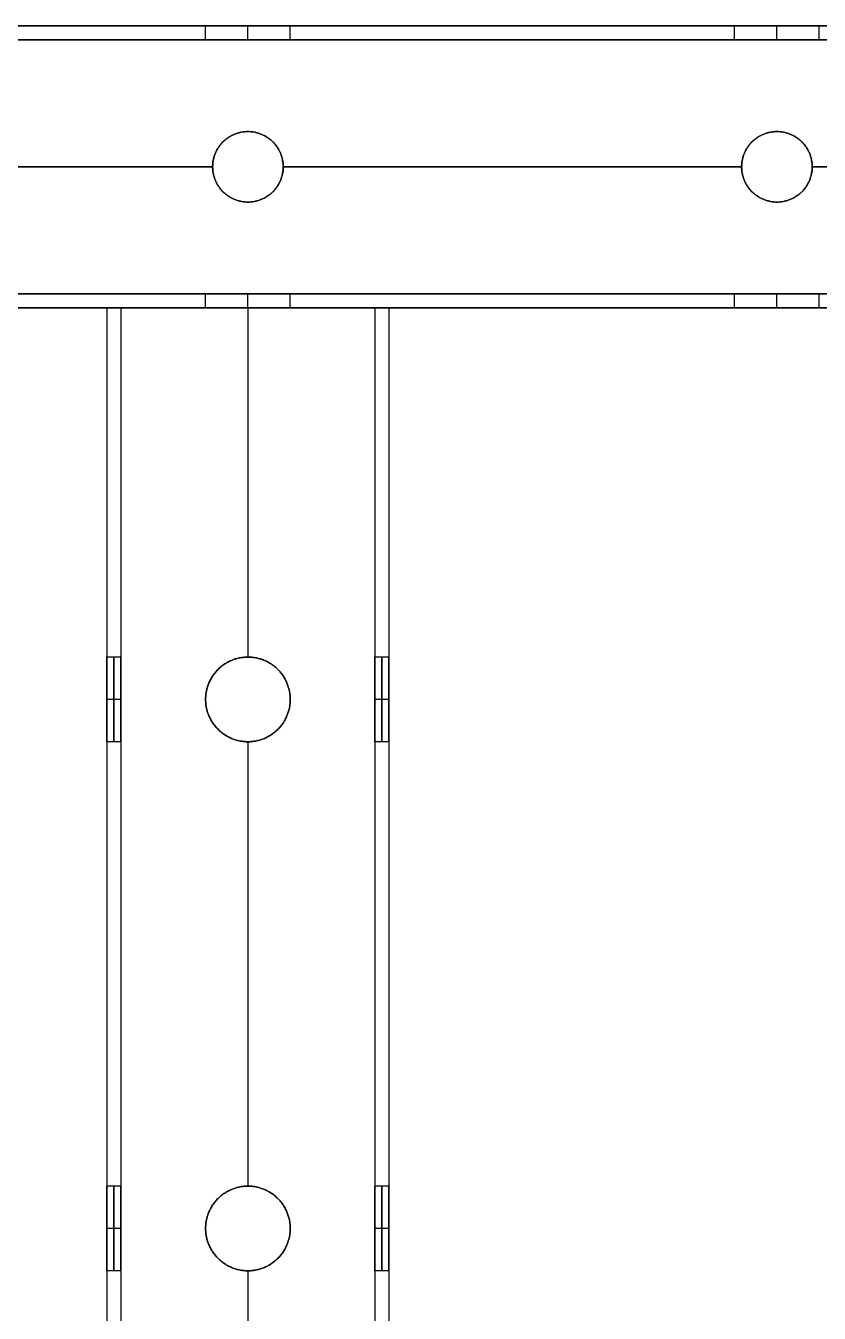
# Model space of a CAD drawing. Header units: millimetres. Extents: x -5956 to -4640, y -5088 to -3772.
# Drawn here: x -5292.1 to -5179.6, y -3954.4 to -3771.9 of the extents above; entities that cross this region are included whole.
import ezdxf

# ---------------------------------------------------------------- set-up
doc = ezdxf.new("R2010")
doc.units = ezdxf.units.MM
doc.header["$MEASUREMENT"] = 0
doc.layers.add('staal', color=5, linetype='Continuous', true_color=0x0000ff)

msp = doc.modelspace()

# ---------------------------------------------------------------- linework, layer by layer
at = {"layer": 'staal'}
for p, q in [((-5266.61, -3773.89, 1641.01), (-5266.61, -3771.89, 1641.01)), ((-5266.61, -3773.89, -404.81), (-5266.61, -3771.89, -404.81)), ((-5260.61, -3773.89, 1647.01), (-5260.61, -3771.89, 1647.01)), ((-5260.61, -3773.89, 1635.01), (-5260.61, -3771.89, 1635.01)), ((-5260.61, -3773.89, -398.81), (-5260.61, -3771.89, -398.81)), ((-5260.61, -3773.89, -410.81), (-5260.61, -3771.89, -410.81)), ((-5254.61, -3773.89, 1641.01), (-5254.61, -3771.89, 1641.01)), ((-5254.61, -3773.89, -404.81), (-5254.61, -3771.89, -404.81)), ((-5191.61, -3773.89, 1641.01), (-5191.61, -3771.89, 1641.01)), ((-5191.61, -3773.89, -404.81), (-5191.61, -3771.89, -404.81)), ((-5185.61, -3773.89, 1647.01), (-5185.61, -3771.89, 1647.01)), ((-5185.61, -3773.89, 1635.01), (-5185.61, -3771.89, 1635.01)), ((-5185.61, -3773.89, -398.81), (-5185.61, -3771.89, -398.81)), ((-5185.61, -3773.89, -410.81), (-5185.61, -3771.89, -410.81)), ((-5179.61, -3773.89, 1641.01), (-5179.61, -3771.89, 1641.01)), ((-5260.61, -3786.89, 1659.01), (-5260.61, -3786.89, 1661.01)), ((-5260.61, -3786.89, 1621.01), (-5260.61, -3786.89, 1623.01)), ((-5260.61, -3786.89, -386.81), (-5260.61, -3786.89, -384.81)), ((-5260.61, -3786.89, -424.81), (-5260.61, -3786.89, -422.81)), ((-5185.61, -3786.89, 1659.01), (-5185.61, -3786.89, 1661.01)), ((-5185.61, -3786.89, 1621.01), (-5185.61, -3786.89, 1623.01)), ((-5185.61, -3786.89, -386.81), (-5185.61, -3786.89, -384.81)), ((-5185.61, -3786.89, -424.81), (-5185.61, -3786.89, -422.81)), ((-5265.61, -3791.89, 1659.01), (-5265.61, -3791.89, 1661.01)), ((-5265.61, -3791.89, 1621.01), (-5265.61, -3791.89, 1623.01)), ((-5265.61, -3791.89, -386.81), (-5265.61, -3791.89, -384.81)), ((-5265.61, -3791.89, -424.81), (-5265.61, -3791.89, -422.81)), ((-5255.61, -3791.89, 1659.01), (-5255.61, -3791.89, 1661.01)), ((-5255.61, -3791.89, 1621.01), (-5255.61, -3791.89, 1623.01)), ((-5255.61, -3791.89, -386.81), (-5255.61, -3791.89, -384.81)), ((-5255.61, -3791.89, -424.81), (-5255.61, -3791.89, -422.81)), ((-5190.61, -3791.89, 1659.01), (-5190.61, -3791.89, 1661.01)), ((-5190.61, -3791.89, 1621.01), (-5190.61, -3791.89, 1623.01)), ((-5190.61, -3791.89, -386.81), (-5190.61, -3791.89, -384.81)), ((-5190.61, -3791.89, -424.81), (-5190.61, -3791.89, -422.81)), ((-5180.61, -3791.89, 1659.01), (-5180.61, -3791.89, 1661.01)), ((-5180.61, -3791.89, 1621.01), (-5180.61, -3791.89, 1623.01)), ((-5180.61, -3791.89, -386.81), (-5180.61, -3791.89, -384.81)), ((-5180.61, -3791.89, -424.81), (-5180.61, -3791.89, -422.81)), ((-5260.61, -3796.89, 1621.01), (-5260.61, -3796.89, 1623.01)), ((-5260.61, -3796.89, 1659.01), (-5260.61, -3796.89, 1661.01)), ((-5260.61, -3796.89, -424.81), (-5260.61, -3796.89, -422.81)), ((-5260.61, -3796.89, -386.81), (-5260.61, -3796.89, -384.81)), ((-5185.61, -3796.89, 1621.01), (-5185.61, -3796.89, 1623.01)), ((-5185.61, -3796.89, 1659.01), (-5185.61, -3796.89, 1661.01)), ((-5185.61, -3796.89, -424.81), (-5185.61, -3796.89, -422.81)), ((-5185.61, -3796.89, -386.81), (-5185.61, -3796.89, -384.81)), ((-5266.61, -3811.89, 1641.01), (-5266.61, -3809.89, 1641.01)), ((-5266.61, -3811.89, -404.81), (-5266.61, -3809.89, -404.81)), ((-5260.61, -3811.89, 1647.01), (-5260.61, -3809.89, 1647.01)), ((-5260.61, -3811.89, 1635.01), (-5260.61, -3809.89, 1635.01)), ((-5260.61, -3811.89, -398.81), (-5260.61, -3809.89, -398.81)), ((-5260.61, -3811.89, -410.81), (-5260.61, -3809.89, -410.81)), ((-5254.61, -3811.89, 1641.01), (-5254.61, -3809.89, 1641.01)), ((-5254.61, -3811.89, -404.81), (-5254.61, -3809.89, -404.81)), ((-5191.61, -3811.89, 1641.01), (-5191.61, -3809.89, 1641.01)), ((-5191.61, -3811.89, -404.81), (-5191.61, -3809.89, -404.81)), ((-5185.61, -3811.89, 1647.01), (-5185.61, -3809.89, 1647.01)), ((-5185.61, -3811.89, 1635.01), (-5185.61, -3809.89, 1635.01)), ((-5185.61, -3811.89, -398.81), (-5185.61, -3809.89, -398.81)), ((-5185.61, -3811.89, -410.81), (-5185.61, -3809.89, -410.81)), ((-5179.61, -3811.89, 1641.01), (-5179.61, -3809.89, 1641.01)), ((-5278.61, -3811.89, 1641.01), (-5280.61, -3811.89, 1641.01)), ((-5260.61, -3811.89, 1661.01), (-5260.61, -3811.89, 1659.01)), ((-5260.61, -3811.89, 1623.01), (-5260.61, -3811.89, 1621.01)), ((-5240.61, -3811.89, 1641.01), (-5242.61, -3811.89, 1641.01)), ((-5278.61, -3861.39, 1641.01), (-5280.61, -3861.39, 1641.01)), ((-5260.61, -3861.39, 1623.01), (-5260.61, -3861.39, 1621.01)), ((-5260.61, -3861.39, 1661.01), (-5260.61, -3861.39, 1659.01)), ((-5240.61, -3861.39, 1641.01), (-5242.61, -3861.39, 1641.01)), ((-5278.61, -3867.39, 1647.01), (-5280.61, -3867.39, 1647.01)), ((-5278.61, -3867.39, 1635.01), (-5280.61, -3867.39, 1635.01)), ((-5266.61, -3867.39, 1623.01), (-5266.61, -3867.39, 1621.01)), ((-5266.61, -3867.39, 1661.01), (-5266.61, -3867.39, 1659.01)), ((-5254.61, -3867.39, 1623.01), (-5254.61, -3867.39, 1621.01)), ((-5254.61, -3867.39, 1661.01), (-5254.61, -3867.39, 1659.01)), ((-5240.61, -3867.39, 1647.01), (-5242.61, -3867.39, 1647.01)), ((-5240.61, -3867.39, 1635.01), (-5242.61, -3867.39, 1635.01)), ((-5278.61, -3873.39, 1641.01), (-5280.61, -3873.39, 1641.01)), ((-5260.61, -3873.39, 1623.01), (-5260.61, -3873.39, 1621.01)), ((-5260.61, -3873.39, 1661.01), (-5260.61, -3873.39, 1659.01)), ((-5240.61, -3873.39, 1641.01), (-5242.61, -3873.39, 1641.01)), ((-5278.61, -3936.39, 1641.01), (-5280.61, -3936.39, 1641.01)), ((-5260.61, -3936.39, 1623.01), (-5260.61, -3936.39, 1621.01)), ((-5260.61, -3936.39, 1661.01), (-5260.61, -3936.39, 1659.01)), ((-5240.61, -3936.39, 1641.01), (-5242.61, -3936.39, 1641.01)), ((-5278.61, -3942.39, 1647.01), (-5280.61, -3942.39, 1647.01)), ((-5278.61, -3942.39, 1635.01), (-5280.61, -3942.39, 1635.01)), ((-5266.61, -3942.39, 1623.01), (-5266.61, -3942.39, 1621.01)), ((-5266.61, -3942.39, 1661.01), (-5266.61, -3942.39, 1659.01)), ((-5254.61, -3942.39, 1623.01), (-5254.61, -3942.39, 1621.01)), ((-5254.61, -3942.39, 1661.01), (-5254.61, -3942.39, 1659.01)), ((-5240.61, -3942.39, 1647.01), (-5242.61, -3942.39, 1647.01)), ((-5240.61, -3942.39, 1635.01), (-5242.61, -3942.39, 1635.01)), ((-5278.61, -3948.39, 1641.01), (-5280.61, -3948.39, 1641.01)), ((-5260.61, -3948.39, 1623.01), (-5260.61, -3948.39, 1621.01)), ((-5260.61, -3948.39, 1661.01), (-5260.61, -3948.39, 1659.01)), ((-5240.61, -3948.39, 1641.01), (-5242.61, -3948.39, 1641.01))]:
    msp.add_line(p, q, dxfattribs=at)
for points in [[(-4640.11, -5087.89), (-5956.11, -5087.89), (-5956.11, -3771.89), (-4640.11, -3771.89)], [(-4680.11, -5047.89), (-5916.11, -5047.89), (-5916.11, -3811.89), (-4680.11, -3811.89)]]:
    msp.add_lwpolyline(points, close=True, dxfattribs=at)
for centre in [(-5260.61, -3791.89, 1621.01), (-5260.61, -3791.89, 1660.01), (-5260.61, -3791.89, 1622.01), (-5260.61, -3791.89, -424.81), (-5260.61, -3791.89, -385.81), (-5260.61, -3791.89, -423.81), (-5185.61, -3791.89, 1621.01), (-5185.61, -3791.89, 1660.01), (-5185.61, -3791.89, 1622.01), (-5185.61, -3791.89, -424.81), (-5185.61, -3791.89, -385.81), (-5185.61, -3791.89, -423.81)]:
    msp.add_circle(centre, 5, dxfattribs=at)
for points in [[(-4640.11, -3771.89, 1621.01), (-5298.11, -3771.89, 1621.01), (-5956.11, -3771.89, 1621.01)], [(-4640.11, -3771.89, 1661.01), (-5298.11, -3771.89, 1661.01), (-5956.11, -3771.89, 1661.01)], [(-5956.11, -3771.89, -424.81), (-5298.11, -3771.89, -424.81), (-4640.11, -3771.89, -424.81)], [(-5956.11, -3771.89, -384.81), (-5298.11, -3771.89, -384.81), (-4640.11, -3771.89, -384.81)], [(-5266.61, -3771.89, 1641.01), (-5298.11, -3771.89, 1641.01), (-5329.61, -3771.89, 1641.01)], [(-5329.61, -3771.89, -404.81), (-5298.11, -3771.89, -404.81), (-5266.61, -3771.89, -404.81)], [(-5191.61, -3771.89, 1641.01), (-5223.11, -3771.89, 1641.01), (-5254.61, -3771.89, 1641.01)], [(-5254.61, -3771.89, -404.81), (-5223.11, -3771.89, -404.81), (-5191.61, -3771.89, -404.81)], [(-5116.61, -3771.89, 1641.01), (-5148.11, -3771.89, 1641.01), (-5179.61, -3771.89, 1641.01)], [(-4642.11, -3773.89, 1659.01), (-5298.11, -3773.89, 1659.01), (-5954.11, -3773.89, 1659.01)], [(-4642.11, -3773.89, 1623.01), (-5298.11, -3773.89, 1623.01), (-5954.11, -3773.89, 1623.01)], [(-5954.11, -3773.89, -386.81), (-5298.11, -3773.89, -386.81), (-4642.11, -3773.89, -386.81)], [(-5954.11, -3773.89, -422.81), (-5298.11, -3773.89, -422.81), (-4642.11, -3773.89, -422.81)], [(-5266.61, -3773.89, 1641.01), (-5298.11, -3773.89, 1641.01), (-5329.61, -3773.89, 1641.01)], [(-5329.61, -3773.89, -404.81), (-5298.11, -3773.89, -404.81), (-5266.61, -3773.89, -404.81)], [(-5191.61, -3773.89, 1641.01), (-5223.11, -3773.89, 1641.01), (-5254.61, -3773.89, 1641.01)], [(-5254.61, -3773.89, -404.81), (-5223.11, -3773.89, -404.81), (-5191.61, -3773.89, -404.81)], [(-5116.61, -3773.89, 1641.01), (-5148.11, -3773.89, 1641.01), (-5179.61, -3773.89, 1641.01)], [(-5265.61, -3791.89, 1661.01), (-5298.11, -3791.89, 1661.01), (-5330.61, -3791.89, 1661.01)], [(-5265.61, -3791.89, 1659.01), (-5298.11, -3791.89, 1659.01), (-5330.61, -3791.89, 1659.01)], [(-5265.61, -3791.89, 1623.01), (-5298.11, -3791.89, 1623.01), (-5330.61, -3791.89, 1623.01)], [(-5265.61, -3791.89, 1621.01), (-5298.11, -3791.89, 1621.01), (-5330.61, -3791.89, 1621.01)], [(-5330.61, -3791.89, -384.81), (-5298.11, -3791.89, -384.81), (-5265.61, -3791.89, -384.81)], [(-5330.61, -3791.89, -386.81), (-5298.11, -3791.89, -386.81), (-5265.61, -3791.89, -386.81)], [(-5330.61, -3791.89, -422.81), (-5298.11, -3791.89, -422.81), (-5265.61, -3791.89, -422.81)], [(-5330.61, -3791.89, -424.81), (-5298.11, -3791.89, -424.81), (-5265.61, -3791.89, -424.81)], [(-5190.61, -3791.89, 1661.01), (-5223.11, -3791.89, 1661.01), (-5255.61, -3791.89, 1661.01)], [(-5190.61, -3791.89, 1659.01), (-5223.11, -3791.89, 1659.01), (-5255.61, -3791.89, 1659.01)], [(-5190.61, -3791.89, 1623.01), (-5223.11, -3791.89, 1623.01), (-5255.61, -3791.89, 1623.01)], [(-5190.61, -3791.89, 1621.01), (-5223.11, -3791.89, 1621.01), (-5255.61, -3791.89, 1621.01)], [(-5255.61, -3791.89, -384.81), (-5223.11, -3791.89, -384.81), (-5190.61, -3791.89, -384.81)], [(-5255.61, -3791.89, -386.81), (-5223.11, -3791.89, -386.81), (-5190.61, -3791.89, -386.81)], [(-5255.61, -3791.89, -422.81), (-5223.11, -3791.89, -422.81), (-5190.61, -3791.89, -422.81)], [(-5255.61, -3791.89, -424.81), (-5223.11, -3791.89, -424.81), (-5190.61, -3791.89, -424.81)], [(-5115.61, -3791.89, 1661.01), (-5148.11, -3791.89, 1661.01), (-5180.61, -3791.89, 1661.01)], [(-5115.61, -3791.89, 1659.01), (-5148.11, -3791.89, 1659.01), (-5180.61, -3791.89, 1659.01)], [(-5115.61, -3791.89, 1623.01), (-5148.11, -3791.89, 1623.01), (-5180.61, -3791.89, 1623.01)], [(-5115.61, -3791.89, 1621.01), (-5148.11, -3791.89, 1621.01), (-5180.61, -3791.89, 1621.01)], [(-5180.61, -3791.89, -384.81), (-5148.11, -3791.89, -384.81), (-5115.61, -3791.89, -384.81)], [(-5180.61, -3791.89, -386.81), (-5148.11, -3791.89, -386.81), (-5115.61, -3791.89, -386.81)], [(-5180.61, -3791.89, -422.81), (-5148.11, -3791.89, -422.81), (-5115.61, -3791.89, -422.81)], [(-5180.61, -3791.89, -424.81), (-5148.11, -3791.89, -424.81), (-5115.61, -3791.89, -424.81)], [(-4678.11, -3809.89, 1659.01), (-5298.11, -3809.89, 1659.01), (-5918.11, -3809.89, 1659.01)], [(-4678.11, -3809.89, 1623.01), (-5298.11, -3809.89, 1623.01), (-5918.11, -3809.89, 1623.01)], [(-5918.11, -3809.89, -386.81), (-5298.11, -3809.89, -386.81), (-4678.11, -3809.89, -386.81)], [(-5918.11, -3809.89, -422.81), (-5298.11, -3809.89, -422.81), (-4678.11, -3809.89, -422.81)], [(-5266.61, -3809.89, 1641.01), (-5298.11, -3809.89, 1641.01), (-5329.61, -3809.89, 1641.01)], [(-5329.61, -3809.89, -404.81), (-5298.11, -3809.89, -404.81), (-5266.61, -3809.89, -404.81)], [(-5191.61, -3809.89, 1641.01), (-5223.11, -3809.89, 1641.01), (-5254.61, -3809.89, 1641.01)], [(-5254.61, -3809.89, -404.81), (-5223.11, -3809.89, -404.81), (-5191.61, -3809.89, -404.81)], [(-5116.61, -3809.89, 1641.01), (-5148.11, -3809.89, 1641.01), (-5179.61, -3809.89, 1641.01)], [(-4680.11, -3811.89, 1621.01), (-5298.11, -3811.89, 1621.01), (-5916.11, -3811.89, 1621.01)], [(-4680.11, -3811.89, 1661.01), (-5298.11, -3811.89, 1661.01), (-5916.11, -3811.89, 1661.01)], [(-5916.11, -3811.89, -424.81), (-5298.11, -3811.89, -424.81), (-4680.11, -3811.89, -424.81)], [(-5916.11, -3811.89, -384.81), (-5298.11, -3811.89, -384.81), (-4680.11, -3811.89, -384.81)], [(-5266.61, -3811.89, 1641.01), (-5298.11, -3811.89, 1641.01), (-5329.61, -3811.89, 1641.01)], [(-5329.61, -3811.89, -404.81), (-5298.11, -3811.89, -404.81), (-5266.61, -3811.89, -404.81)], [(-5240.61, -3811.89, 1621.01), (-5260.61, -3811.89, 1621.01), (-5280.61, -3811.89, 1621.01)], [(-5280.61, -3811.89, 1621.01), (-5280.61, -4129.64, 1621.01), (-5280.61, -4447.39, 1621.01)], [(-5280.61, -3811.89, 1621.01), (-5280.61, -3811.89, 1641.01), (-5280.61, -3811.89, 1661.01)], [(-5280.61, -3811.89, 1661.01), (-5280.61, -4129.64, 1661.01), (-5280.61, -4447.39, 1661.01)], [(-5280.61, -3811.89, 1661.01), (-5260.61, -3811.89, 1661.01), (-5240.61, -3811.89, 1661.01)], [(-5280.61, -3811.89, 1641.01), (-5280.61, -3836.64, 1641.01), (-5280.61, -3861.39, 1641.01)], [(-5278.61, -3811.89, 1659.01), (-5278.61, -3811.89, 1641.01), (-5278.61, -3811.89, 1623.01)], [(-5278.61, -3811.89, 1623.01), (-5278.61, -4129.64, 1623.01), (-5278.61, -4447.39, 1623.01)], [(-5278.61, -3811.89, 1659.01), (-5278.61, -4129.64, 1659.01), (-5278.61, -4447.39, 1659.01)], [(-5278.61, -3811.89, 1623.01), (-5260.61, -3811.89, 1623.01), (-5242.61, -3811.89, 1623.01)], [(-5242.61, -3811.89, 1659.01), (-5260.61, -3811.89, 1659.01), (-5278.61, -3811.89, 1659.01)], [(-5278.61, -3811.89, 1641.01), (-5278.61, -3836.64, 1641.01), (-5278.61, -3861.39, 1641.01)], [(-5260.61, -3811.89, 1621.01), (-5260.61, -3836.64, 1621.01), (-5260.61, -3861.39, 1621.01)], [(-5260.61, -3811.89, 1661.01), (-5260.61, -3836.64, 1661.01), (-5260.61, -3861.39, 1661.01)], [(-5260.61, -3811.89, 1623.01), (-5260.61, -3836.64, 1623.01), (-5260.61, -3861.39, 1623.01)], [(-5260.61, -3811.89, 1659.01), (-5260.61, -3836.64, 1659.01), (-5260.61, -3861.39, 1659.01)], [(-5191.61, -3811.89, 1641.01), (-5223.11, -3811.89, 1641.01), (-5254.61, -3811.89, 1641.01)], [(-5254.61, -3811.89, -404.81), (-5223.11, -3811.89, -404.81), (-5191.61, -3811.89, -404.81)], [(-5242.61, -3811.89, 1623.01), (-5242.61, -4129.64, 1623.01), (-5242.61, -4447.39, 1623.01)], [(-5242.61, -3811.89, 1623.01), (-5242.61, -3811.89, 1641.01), (-5242.61, -3811.89, 1659.01)], [(-5242.61, -3811.89, 1659.01), (-5242.61, -4129.64, 1659.01), (-5242.61, -4447.39, 1659.01)], [(-5242.61, -3811.89, 1641.01), (-5242.61, -3836.64, 1641.01), (-5242.61, -3861.39, 1641.01)], [(-5240.61, -3811.89, 1621.01), (-5240.61, -4129.64, 1621.01), (-5240.61, -4447.39, 1621.01)], [(-5240.61, -3811.89, 1661.01), (-5240.61, -4129.64, 1661.01), (-5240.61, -4447.39, 1661.01)], [(-5240.61, -3811.89, 1661.01), (-5240.61, -3811.89, 1641.01), (-5240.61, -3811.89, 1621.01)], [(-5240.61, -3811.89, 1641.01), (-5240.61, -3836.64, 1641.01), (-5240.61, -3861.39, 1641.01)], [(-5116.61, -3811.89, 1641.01), (-5148.11, -3811.89, 1641.01), (-5179.61, -3811.89, 1641.01)], [(-5280.61, -3873.39, 1641.01), (-5280.61, -3904.89, 1641.01), (-5280.61, -3936.39, 1641.01)], [(-5278.61, -3873.39, 1641.01), (-5278.61, -3904.89, 1641.01), (-5278.61, -3936.39, 1641.01)], [(-5260.61, -3873.39, 1621.01), (-5260.61, -3904.89, 1621.01), (-5260.61, -3936.39, 1621.01)], [(-5260.61, -3873.39, 1661.01), (-5260.61, -3904.89, 1661.01), (-5260.61, -3936.39, 1661.01)], [(-5260.61, -3873.39, 1623.01), (-5260.61, -3904.89, 1623.01), (-5260.61, -3936.39, 1623.01)], [(-5260.61, -3873.39, 1659.01), (-5260.61, -3904.89, 1659.01), (-5260.61, -3936.39, 1659.01)], [(-5242.61, -3873.39, 1641.01), (-5242.61, -3904.89, 1641.01), (-5242.61, -3936.39, 1641.01)], [(-5240.61, -3873.39, 1641.01), (-5240.61, -3904.89, 1641.01), (-5240.61, -3936.39, 1641.01)], [(-5280.61, -3948.39, 1641.01), (-5280.61, -3979.89, 1641.01), (-5280.61, -4011.39, 1641.01)], [(-5278.61, -3948.39, 1641.01), (-5278.61, -3979.89, 1641.01), (-5278.61, -4011.39, 1641.01)], [(-5260.61, -3948.39, 1621.01), (-5260.61, -3979.89, 1621.01), (-5260.61, -4011.39, 1621.01)], [(-5260.61, -3948.39, 1661.01), (-5260.61, -3979.89, 1661.01), (-5260.61, -4011.39, 1661.01)], [(-5260.61, -3948.39, 1623.01), (-5260.61, -3979.89, 1623.01), (-5260.61, -4011.39, 1623.01)], [(-5260.61, -3948.39, 1659.01), (-5260.61, -3979.89, 1659.01), (-5260.61, -4011.39, 1659.01)], [(-5242.61, -3948.39, 1641.01), (-5242.61, -3979.89, 1641.01), (-5242.61, -4011.39, 1641.01)], [(-5240.61, -3948.39, 1641.01), (-5240.61, -3979.89, 1641.01), (-5240.61, -4011.39, 1641.01)]]:
    msp.add_open_spline(points, degree=2, dxfattribs=at)
for points, weights, knots in [([(-5260.61, -3771.89, 1647.01), (-5266.61, -3771.89, 1647.01), (-5266.61, -3771.89, 1641.01), (-5266.61, -3771.89, 1635.01), (-5260.61, -3771.89, 1635.01), (-5254.61, -3771.89, 1635.01), (-5254.61, -3771.89, 1641.01), (-5254.61, -3771.89, 1647.01), (-5260.61, -3771.89, 1647.01)], [1, 0.707106781187, 1, 0.707106781187, 1, 0.707106781187, 1, 0.707106781187, 1], [-31.415927, -31.415927, -31.415927, -23.561945, -23.561945, -15.707963, -15.707963, -7.853982, -7.853982, 0, 0, 0]), ([(-5260.61, -3771.89, -398.81), (-5254.61, -3771.89, -398.81), (-5254.61, -3771.89, -404.81), (-5254.61, -3771.89, -410.81), (-5260.61, -3771.89, -410.81), (-5266.61, -3771.89, -410.81), (-5266.61, -3771.89, -404.81), (-5266.61, -3771.89, -398.81), (-5260.61, -3771.89, -398.81)], [1, 0.707106781187, 1, 0.707106781187, 1, 0.707106781187, 1, 0.707106781187, 1], [-31.415927, -31.415927, -31.415927, -23.561945, -23.561945, -15.707963, -15.707963, -7.853982, -7.853982, 0, 0, 0]), ([(-5185.61, -3771.89, 1647.01), (-5191.61, -3771.89, 1647.01), (-5191.61, -3771.89, 1641.01), (-5191.61, -3771.89, 1635.01), (-5185.61, -3771.89, 1635.01), (-5179.61, -3771.89, 1635.01), (-5179.61, -3771.89, 1641.01), (-5179.61, -3771.89, 1647.01), (-5185.61, -3771.89, 1647.01)], [1, 0.707106781187, 1, 0.707106781187, 1, 0.707106781187, 1, 0.707106781187, 1], [-31.415927, -31.415927, -31.415927, -23.561945, -23.561945, -15.707963, -15.707963, -7.853982, -7.853982, 0, 0, 0]), ([(-5185.61, -3771.89, -398.81), (-5179.61, -3771.89, -398.81), (-5179.61, -3771.89, -404.81), (-5179.61, -3771.89, -410.81), (-5185.61, -3771.89, -410.81), (-5191.61, -3771.89, -410.81), (-5191.61, -3771.89, -404.81), (-5191.61, -3771.89, -398.81), (-5185.61, -3771.89, -398.81)], [1, 0.707106781187, 1, 0.707106781187, 1, 0.707106781187, 1, 0.707106781187, 1], [-31.415927, -31.415927, -31.415927, -23.561945, -23.561945, -15.707963, -15.707963, -7.853982, -7.853982, 0, 0, 0]), ([(-5260.61, -3773.89, 1647.01), (-5254.61, -3773.89, 1647.01), (-5254.61, -3773.89, 1641.01), (-5254.61, -3773.89, 1635.01), (-5260.61, -3773.89, 1635.01), (-5266.61, -3773.89, 1635.01), (-5266.61, -3773.89, 1641.01), (-5266.61, -3773.89, 1647.01), (-5260.61, -3773.89, 1647.01)], [1, 0.707106781187, 1, 0.707106781187, 1, 0.707106781187, 1, 0.707106781187, 1], [0, 0, 0, 7.853982, 7.853982, 15.707963, 15.707963, 23.561945, 23.561945, 31.415927, 31.415927, 31.415927]), ([(-5260.61, -3773.89, -398.81), (-5266.61, -3773.89, -398.81), (-5266.61, -3773.89, -404.81), (-5266.61, -3773.89, -410.81), (-5260.61, -3773.89, -410.81), (-5254.61, -3773.89, -410.81), (-5254.61, -3773.89, -404.81), (-5254.61, -3773.89, -398.81), (-5260.61, -3773.89, -398.81)], [1, 0.707106781187, 1, 0.707106781187, 1, 0.707106781187, 1, 0.707106781187, 1], [0, 0, 0, 7.853982, 7.853982, 15.707963, 15.707963, 23.561945, 23.561945, 31.415927, 31.415927, 31.415927]), ([(-5185.61, -3773.89, 1647.01), (-5179.61, -3773.89, 1647.01), (-5179.61, -3773.89, 1641.01), (-5179.61, -3773.89, 1635.01), (-5185.61, -3773.89, 1635.01), (-5191.61, -3773.89, 1635.01), (-5191.61, -3773.89, 1641.01), (-5191.61, -3773.89, 1647.01), (-5185.61, -3773.89, 1647.01)], [1, 0.707106781187, 1, 0.707106781187, 1, 0.707106781187, 1, 0.707106781187, 1], [0, 0, 0, 7.853982, 7.853982, 15.707963, 15.707963, 23.561945, 23.561945, 31.415927, 31.415927, 31.415927]), ([(-5185.61, -3773.89, -398.81), (-5191.61, -3773.89, -398.81), (-5191.61, -3773.89, -404.81), (-5191.61, -3773.89, -410.81), (-5185.61, -3773.89, -410.81), (-5179.61, -3773.89, -410.81), (-5179.61, -3773.89, -404.81), (-5179.61, -3773.89, -398.81), (-5185.61, -3773.89, -398.81)], [1, 0.707106781187, 1, 0.707106781187, 1, 0.707106781187, 1, 0.707106781187, 1], [0, 0, 0, 7.853982, 7.853982, 15.707963, 15.707963, 23.561945, 23.561945, 31.415927, 31.415927, 31.415927]), ([(-5260.61, -3796.89, 1661.01), (-5265.61, -3796.89, 1661.01), (-5265.61, -3791.89, 1661.01), (-5265.61, -3786.89, 1661.01), (-5260.61, -3786.89, 1661.01), (-5255.61, -3786.89, 1661.01), (-5255.61, -3791.89, 1661.01), (-5255.61, -3796.89, 1661.01), (-5260.61, -3796.89, 1661.01)], [1, 0.707106781187, 1, 0.707106781187, 1, 0.707106781187, 1, 0.707106781187, 1], [-31.415927, -31.415927, -31.415927, -23.561945, -23.561945, -15.707963, -15.707963, -7.853982, -7.853982, 0, 0, 0]), ([(-5260.61, -3796.89, 1659.01), (-5255.61, -3796.89, 1659.01), (-5255.61, -3791.89, 1659.01), (-5255.61, -3786.89, 1659.01), (-5260.61, -3786.89, 1659.01), (-5265.61, -3786.89, 1659.01), (-5265.61, -3791.89, 1659.01), (-5265.61, -3796.89, 1659.01), (-5260.61, -3796.89, 1659.01)], [1, 0.707106781187, 1, 0.707106781187, 1, 0.707106781187, 1, 0.707106781187, 1], [0, 0, 0, 7.853982, 7.853982, 15.707963, 15.707963, 23.561945, 23.561945, 31.415927, 31.415927, 31.415927]), ([(-5260.61, -3796.89, 1623.01), (-5265.61, -3796.89, 1623.01), (-5265.61, -3791.89, 1623.01), (-5265.61, -3786.89, 1623.01), (-5260.61, -3786.89, 1623.01), (-5255.61, -3786.89, 1623.01), (-5255.61, -3791.89, 1623.01), (-5255.61, -3796.89, 1623.01), (-5260.61, -3796.89, 1623.01)], [1, 0.707106781187, 1, 0.707106781187, 1, 0.707106781187, 1, 0.707106781187, 1], [-31.415927, -31.415927, -31.415927, -23.561945, -23.561945, -15.707963, -15.707963, -7.853982, -7.853982, 0, 0, 0]), ([(-5260.61, -3796.89, -384.81), (-5255.61, -3796.89, -384.81), (-5255.61, -3791.89, -384.81), (-5255.61, -3786.89, -384.81), (-5260.61, -3786.89, -384.81), (-5265.61, -3786.89, -384.81), (-5265.61, -3791.89, -384.81), (-5265.61, -3796.89, -384.81), (-5260.61, -3796.89, -384.81)], [1, 0.707106781187, 1, 0.707106781187, 1, 0.707106781187, 1, 0.707106781187, 1], [-31.415927, -31.415927, -31.415927, -23.561945, -23.561945, -15.707963, -15.707963, -7.853982, -7.853982, 0, 0, 0]), ([(-5260.61, -3796.89, -386.81), (-5265.61, -3796.89, -386.81), (-5265.61, -3791.89, -386.81), (-5265.61, -3786.89, -386.81), (-5260.61, -3786.89, -386.81), (-5255.61, -3786.89, -386.81), (-5255.61, -3791.89, -386.81), (-5255.61, -3796.89, -386.81), (-5260.61, -3796.89, -386.81)], [1, 0.707106781187, 1, 0.707106781187, 1, 0.707106781187, 1, 0.707106781187, 1], [0, 0, 0, 7.853982, 7.853982, 15.707963, 15.707963, 23.561945, 23.561945, 31.415927, 31.415927, 31.415927]), ([(-5260.61, -3796.89, -422.81), (-5255.61, -3796.89, -422.81), (-5255.61, -3791.89, -422.81), (-5255.61, -3786.89, -422.81), (-5260.61, -3786.89, -422.81), (-5265.61, -3786.89, -422.81), (-5265.61, -3791.89, -422.81), (-5265.61, -3796.89, -422.81), (-5260.61, -3796.89, -422.81)], [1, 0.707106781187, 1, 0.707106781187, 1, 0.707106781187, 1, 0.707106781187, 1], [-31.415927, -31.415927, -31.415927, -23.561945, -23.561945, -15.707963, -15.707963, -7.853982, -7.853982, 0, 0, 0]), ([(-5185.61, -3796.89, 1661.01), (-5190.61, -3796.89, 1661.01), (-5190.61, -3791.89, 1661.01), (-5190.61, -3786.89, 1661.01), (-5185.61, -3786.89, 1661.01), (-5180.61, -3786.89, 1661.01), (-5180.61, -3791.89, 1661.01), (-5180.61, -3796.89, 1661.01), (-5185.61, -3796.89, 1661.01)], [1, 0.707106781187, 1, 0.707106781187, 1, 0.707106781187, 1, 0.707106781187, 1], [-31.415927, -31.415927, -31.415927, -23.561945, -23.561945, -15.707963, -15.707963, -7.853982, -7.853982, 0, 0, 0]), ([(-5185.61, -3796.89, 1659.01), (-5180.61, -3796.89, 1659.01), (-5180.61, -3791.89, 1659.01), (-5180.61, -3786.89, 1659.01), (-5185.61, -3786.89, 1659.01), (-5190.61, -3786.89, 1659.01), (-5190.61, -3791.89, 1659.01), (-5190.61, -3796.89, 1659.01), (-5185.61, -3796.89, 1659.01)], [1, 0.707106781187, 1, 0.707106781187, 1, 0.707106781187, 1, 0.707106781187, 1], [0, 0, 0, 7.853982, 7.853982, 15.707963, 15.707963, 23.561945, 23.561945, 31.415927, 31.415927, 31.415927]), ([(-5185.61, -3796.89, 1623.01), (-5190.61, -3796.89, 1623.01), (-5190.61, -3791.89, 1623.01), (-5190.61, -3786.89, 1623.01), (-5185.61, -3786.89, 1623.01), (-5180.61, -3786.89, 1623.01), (-5180.61, -3791.89, 1623.01), (-5180.61, -3796.89, 1623.01), (-5185.61, -3796.89, 1623.01)], [1, 0.707106781187, 1, 0.707106781187, 1, 0.707106781187, 1, 0.707106781187, 1], [-31.415927, -31.415927, -31.415927, -23.561945, -23.561945, -15.707963, -15.707963, -7.853982, -7.853982, 0, 0, 0]), ([(-5185.61, -3796.89, -384.81), (-5180.61, -3796.89, -384.81), (-5180.61, -3791.89, -384.81), (-5180.61, -3786.89, -384.81), (-5185.61, -3786.89, -384.81), (-5190.61, -3786.89, -384.81), (-5190.61, -3791.89, -384.81), (-5190.61, -3796.89, -384.81), (-5185.61, -3796.89, -384.81)], [1, 0.707106781187, 1, 0.707106781187, 1, 0.707106781187, 1, 0.707106781187, 1], [-31.415927, -31.415927, -31.415927, -23.561945, -23.561945, -15.707963, -15.707963, -7.853982, -7.853982, 0, 0, 0]), ([(-5185.61, -3796.89, -386.81), (-5190.61, -3796.89, -386.81), (-5190.61, -3791.89, -386.81), (-5190.61, -3786.89, -386.81), (-5185.61, -3786.89, -386.81), (-5180.61, -3786.89, -386.81), (-5180.61, -3791.89, -386.81), (-5180.61, -3796.89, -386.81), (-5185.61, -3796.89, -386.81)], [1, 0.707106781187, 1, 0.707106781187, 1, 0.707106781187, 1, 0.707106781187, 1], [0, 0, 0, 7.853982, 7.853982, 15.707963, 15.707963, 23.561945, 23.561945, 31.415927, 31.415927, 31.415927]), ([(-5185.61, -3796.89, -422.81), (-5180.61, -3796.89, -422.81), (-5180.61, -3791.89, -422.81), (-5180.61, -3786.89, -422.81), (-5185.61, -3786.89, -422.81), (-5190.61, -3786.89, -422.81), (-5190.61, -3791.89, -422.81), (-5190.61, -3796.89, -422.81), (-5185.61, -3796.89, -422.81)], [1, 0.707106781187, 1, 0.707106781187, 1, 0.707106781187, 1, 0.707106781187, 1], [-31.415927, -31.415927, -31.415927, -23.561945, -23.561945, -15.707963, -15.707963, -7.853982, -7.853982, 0, 0, 0]), ([(-5260.61, -3809.89, 1647.01), (-5266.61, -3809.89, 1647.01), (-5266.61, -3809.89, 1641.01), (-5266.61, -3809.89, 1635.01), (-5260.61, -3809.89, 1635.01), (-5254.61, -3809.89, 1635.01), (-5254.61, -3809.89, 1641.01), (-5254.61, -3809.89, 1647.01), (-5260.61, -3809.89, 1647.01)], [1, 0.707106781187, 1, 0.707106781187, 1, 0.707106781187, 1, 0.707106781187, 1], [-31.415927, -31.415927, -31.415927, -23.561945, -23.561945, -15.707963, -15.707963, -7.853982, -7.853982, 0, 0, 0]), ([(-5260.61, -3809.89, -398.81), (-5254.61, -3809.89, -398.81), (-5254.61, -3809.89, -404.81), (-5254.61, -3809.89, -410.81), (-5260.61, -3809.89, -410.81), (-5266.61, -3809.89, -410.81), (-5266.61, -3809.89, -404.81), (-5266.61, -3809.89, -398.81), (-5260.61, -3809.89, -398.81)], [1, 0.707106781187, 1, 0.707106781187, 1, 0.707106781187, 1, 0.707106781187, 1], [-31.415927, -31.415927, -31.415927, -23.561945, -23.561945, -15.707963, -15.707963, -7.853982, -7.853982, 0, 0, 0]), ([(-5185.61, -3809.89, 1647.01), (-5191.61, -3809.89, 1647.01), (-5191.61, -3809.89, 1641.01), (-5191.61, -3809.89, 1635.01), (-5185.61, -3809.89, 1635.01), (-5179.61, -3809.89, 1635.01), (-5179.61, -3809.89, 1641.01), (-5179.61, -3809.89, 1647.01), (-5185.61, -3809.89, 1647.01)], [1, 0.707106781187, 1, 0.707106781187, 1, 0.707106781187, 1, 0.707106781187, 1], [-31.415927, -31.415927, -31.415927, -23.561945, -23.561945, -15.707963, -15.707963, -7.853982, -7.853982, 0, 0, 0]), ([(-5185.61, -3809.89, -398.81), (-5179.61, -3809.89, -398.81), (-5179.61, -3809.89, -404.81), (-5179.61, -3809.89, -410.81), (-5185.61, -3809.89, -410.81), (-5191.61, -3809.89, -410.81), (-5191.61, -3809.89, -404.81), (-5191.61, -3809.89, -398.81), (-5185.61, -3809.89, -398.81)], [1, 0.707106781187, 1, 0.707106781187, 1, 0.707106781187, 1, 0.707106781187, 1], [-31.415927, -31.415927, -31.415927, -23.561945, -23.561945, -15.707963, -15.707963, -7.853982, -7.853982, 0, 0, 0]), ([(-5260.61, -3811.89, 1647.01), (-5254.61, -3811.89, 1647.01), (-5254.61, -3811.89, 1641.01), (-5254.61, -3811.89, 1635.01), (-5260.61, -3811.89, 1635.01), (-5266.61, -3811.89, 1635.01), (-5266.61, -3811.89, 1641.01), (-5266.61, -3811.89, 1647.01), (-5260.61, -3811.89, 1647.01)], [1, 0.707106781187, 1, 0.707106781187, 1, 0.707106781187, 1, 0.707106781187, 1], [0, 0, 0, 7.853982, 7.853982, 15.707963, 15.707963, 23.561945, 23.561945, 31.415927, 31.415927, 31.415927]), ([(-5260.61, -3811.89, -398.81), (-5266.61, -3811.89, -398.81), (-5266.61, -3811.89, -404.81), (-5266.61, -3811.89, -410.81), (-5260.61, -3811.89, -410.81), (-5254.61, -3811.89, -410.81), (-5254.61, -3811.89, -404.81), (-5254.61, -3811.89, -398.81), (-5260.61, -3811.89, -398.81)], [1, 0.707106781187, 1, 0.707106781187, 1, 0.707106781187, 1, 0.707106781187, 1], [0, 0, 0, 7.853982, 7.853982, 15.707963, 15.707963, 23.561945, 23.561945, 31.415927, 31.415927, 31.415927]), ([(-5185.61, -3811.89, 1647.01), (-5179.61, -3811.89, 1647.01), (-5179.61, -3811.89, 1641.01), (-5179.61, -3811.89, 1635.01), (-5185.61, -3811.89, 1635.01), (-5191.61, -3811.89, 1635.01), (-5191.61, -3811.89, 1641.01), (-5191.61, -3811.89, 1647.01), (-5185.61, -3811.89, 1647.01)], [1, 0.707106781187, 1, 0.707106781187, 1, 0.707106781187, 1, 0.707106781187, 1], [0, 0, 0, 7.853982, 7.853982, 15.707963, 15.707963, 23.561945, 23.561945, 31.415927, 31.415927, 31.415927]), ([(-5185.61, -3811.89, -398.81), (-5191.61, -3811.89, -398.81), (-5191.61, -3811.89, -404.81), (-5191.61, -3811.89, -410.81), (-5185.61, -3811.89, -410.81), (-5179.61, -3811.89, -410.81), (-5179.61, -3811.89, -404.81), (-5179.61, -3811.89, -398.81), (-5185.61, -3811.89, -398.81)], [1, 0.707106781187, 1, 0.707106781187, 1, 0.707106781187, 1, 0.707106781187, 1], [0, 0, 0, 7.853982, 7.853982, 15.707963, 15.707963, 23.561945, 23.561945, 31.415927, 31.415927, 31.415927]), ([(-5280.61, -3867.39, 1647.01), (-5280.61, -3861.39, 1647.01), (-5280.61, -3861.39, 1641.01), (-5280.61, -3861.39, 1635.01), (-5280.61, -3867.39, 1635.01), (-5280.61, -3873.39, 1635.01), (-5280.61, -3873.39, 1641.01), (-5280.61, -3873.39, 1647.01), (-5280.61, -3867.39, 1647.01)], [1, 0.707106781187, 1, 0.707106781187, 1, 0.707106781187, 1, 0.707106781187, 1], [-31.415927, -31.415927, -31.415927, -23.561945, -23.561945, -15.707963, -15.707963, -7.853982, -7.853982, 0, 0, 0]), ([(-5279.61, -3867.39, 1647.01), (-5279.61, -3873.39, 1647.01), (-5279.61, -3873.39, 1641.01), (-5279.61, -3873.39, 1635.01), (-5279.61, -3867.39, 1635.01), (-5279.61, -3861.39, 1635.01), (-5279.61, -3861.39, 1641.01), (-5279.61, -3861.39, 1647.01), (-5279.61, -3867.39, 1647.01)], [1, 0.707106781187, 1, 0.707106781187, 1, 0.707106781187, 1, 0.707106781187, 1], [0, 0, 0, 7.853982, 7.853982, 15.707963, 15.707963, 23.561945, 23.561945, 31.415927, 31.415927, 31.415927]), ([(-5278.61, -3867.39, 1647.01), (-5278.61, -3873.39, 1647.01), (-5278.61, -3873.39, 1641.01), (-5278.61, -3873.39, 1635.01), (-5278.61, -3867.39, 1635.01), (-5278.61, -3861.39, 1635.01), (-5278.61, -3861.39, 1641.01), (-5278.61, -3861.39, 1647.01), (-5278.61, -3867.39, 1647.01)], [0.999999860338, 0.707106851018, 1, 0.707106781187, 1, 0.707106781187, 1, 0.707106851018, 0.999999860338], [0, 0, 0, 7.853981, 7.853981, 15.707963, 15.707963, 23.561946, 23.561946, 31.415927, 31.415927, 31.415927]), ([(-5266.61, -3867.39, 1621.01), (-5266.61, -3861.39, 1621.01), (-5260.61, -3861.39, 1621.01), (-5254.61, -3861.39, 1621.01), (-5254.61, -3867.39, 1621.01), (-5254.61, -3873.39, 1621.01), (-5260.61, -3873.39, 1621.01), (-5266.61, -3873.39, 1621.01), (-5266.61, -3867.39, 1621.01)], [1, 0.707106781187, 1, 0.707106781187, 1, 0.707106781187, 1, 0.707106781187, 1], [-31.415927, -31.415927, -31.415927, -23.561945, -23.561945, -15.707963, -15.707963, -7.853982, -7.853982, 0, 0, 0]), ([(-5266.61, -3867.39, 1661.01), (-5266.61, -3873.39, 1661.01), (-5260.61, -3873.39, 1661.01), (-5254.61, -3873.39, 1661.01), (-5254.61, -3867.39, 1661.01), (-5254.61, -3861.39, 1661.01), (-5260.61, -3861.39, 1661.01), (-5266.61, -3861.39, 1661.01), (-5266.61, -3867.39, 1661.01)], [1, 0.707106781187, 1, 0.707106781187, 1, 0.707106781187, 1, 0.707106781187, 1], [0, 0, 0, 7.853982, 7.853982, 15.707963, 15.707963, 23.561945, 23.561945, 31.415927, 31.415927, 31.415927]), ([(-5266.61, -3867.39, 1623.01), (-5266.61, -3873.39, 1623.01), (-5260.61, -3873.39, 1623.01), (-5254.61, -3873.39, 1623.01), (-5254.61, -3867.39, 1623.01), (-5254.61, -3861.39, 1623.01), (-5260.61, -3861.39, 1623.01), (-5266.61, -3861.39, 1623.01), (-5266.61, -3867.39, 1623.01)], [1, 0.707106781187, 1, 0.707106781187, 1, 0.707106781187, 1, 0.707106781187, 1], [0, 0, 0, 7.853982, 7.853982, 15.707963, 15.707963, 23.561945, 23.561945, 31.415927, 31.415927, 31.415927]), ([(-5266.61, -3867.39, 1659.01), (-5266.61, -3861.39, 1659.01), (-5260.61, -3861.39, 1659.01), (-5254.61, -3861.39, 1659.01), (-5254.61, -3867.39, 1659.01), (-5254.61, -3873.39, 1659.01), (-5260.61, -3873.39, 1659.01), (-5266.61, -3873.39, 1659.01), (-5266.61, -3867.39, 1659.01)], [1, 0.707106781187, 1, 0.707106781187, 1, 0.707106781187, 1, 0.707106781187, 1], [-31.415927, -31.415927, -31.415927, -23.561945, -23.561945, -15.707963, -15.707963, -7.853982, -7.853982, 0, 0, 0]), ([(-5266.61, -3867.39, 1622.01), (-5266.61, -3873.39, 1622.01), (-5260.61, -3873.39, 1622.01), (-5254.61, -3873.39, 1622.01), (-5254.61, -3867.39, 1622.01), (-5254.61, -3861.39, 1622.01), (-5260.61, -3861.39, 1622.01), (-5266.61, -3861.39, 1622.01), (-5266.61, -3867.39, 1622.01)], [1, 0.707106781187, 1, 0.707106781187, 1, 0.707106781187, 1, 0.707106781187, 1], [0, 0, 0, 7.853982, 7.853982, 15.707963, 15.707963, 23.561945, 23.561945, 31.415927, 31.415927, 31.415927]), ([(-5266.61, -3867.39, 1660.01), (-5266.61, -3873.39, 1660.01), (-5260.61, -3873.39, 1660.01), (-5254.61, -3873.39, 1660.01), (-5254.61, -3867.39, 1660.01), (-5254.61, -3861.39, 1660.01), (-5260.61, -3861.39, 1660.01), (-5266.61, -3861.39, 1660.01), (-5266.61, -3867.39, 1660.01)], [1, 0.707106781187, 1, 0.707106781187, 1, 0.707106781187, 1, 0.707106781187, 1], [0, 0, 0, 7.853982, 7.853982, 15.707963, 15.707963, 23.561945, 23.561945, 31.415927, 31.415927, 31.415927]), ([(-5242.61, -3867.39, 1647.01), (-5242.61, -3861.39, 1647.01), (-5242.61, -3861.39, 1641.01), (-5242.61, -3861.39, 1635.01), (-5242.61, -3867.39, 1635.01), (-5242.61, -3873.39, 1635.01), (-5242.61, -3873.39, 1641.01), (-5242.61, -3873.39, 1647.01), (-5242.61, -3867.39, 1647.01)], [1, 0.707106781187, 1, 0.707106781187, 1, 0.707106781187, 1, 0.707106781187, 1], [-31.415927, -31.415927, -31.415927, -23.561945, -23.561945, -15.707963, -15.707963, -7.853982, -7.853982, 0, 0, 0]), ([(-5241.61, -3867.39, 1647.01), (-5241.61, -3873.39, 1647.01), (-5241.61, -3873.39, 1641.01), (-5241.61, -3873.39, 1635.01), (-5241.61, -3867.39, 1635.01), (-5241.61, -3861.39, 1635.01), (-5241.61, -3861.39, 1641.01), (-5241.61, -3861.39, 1647.01), (-5241.61, -3867.39, 1647.01)], [1, 0.707106781187, 1, 0.707106781187, 1, 0.707106781187, 1, 0.707106781187, 1], [0, 0, 0, 7.853982, 7.853982, 15.707963, 15.707963, 23.561945, 23.561945, 31.415927, 31.415927, 31.415927]), ([(-5240.61, -3867.39, 1647.01), (-5240.61, -3873.39, 1647.01), (-5240.61, -3873.39, 1641.01), (-5240.61, -3873.39, 1635.01), (-5240.61, -3867.39, 1635.01), (-5240.61, -3861.39, 1635.01), (-5240.61, -3861.39, 1641.01), (-5240.61, -3861.39, 1647.01), (-5240.61, -3867.39, 1647.01)], [1, 0.707106781187, 1, 0.707106781187, 1, 0.707106781187, 1, 0.707106781187, 1], [0, 0, 0, 7.853982, 7.853982, 15.707963, 15.707963, 23.561945, 23.561945, 31.415927, 31.415927, 31.415927]), ([(-5280.61, -3942.39, 1647.01), (-5280.61, -3936.39, 1647.01), (-5280.61, -3936.39, 1641.01), (-5280.61, -3936.39, 1635.01), (-5280.61, -3942.39, 1635.01), (-5280.61, -3948.39, 1635.01), (-5280.61, -3948.39, 1641.01), (-5280.61, -3948.39, 1647.01), (-5280.61, -3942.39, 1647.01)], [1, 0.707106781187, 1, 0.707106781187, 1, 0.707106781187, 1, 0.707106781187, 1], [-31.415927, -31.415927, -31.415927, -23.561945, -23.561945, -15.707963, -15.707963, -7.853982, -7.853982, 0, 0, 0]), ([(-5279.61, -3942.39, 1647.01), (-5279.61, -3948.39, 1647.01), (-5279.61, -3948.39, 1641.01), (-5279.61, -3948.39, 1635.01), (-5279.61, -3942.39, 1635.01), (-5279.61, -3936.39, 1635.01), (-5279.61, -3936.39, 1641.01), (-5279.61, -3936.39, 1647.01), (-5279.61, -3942.39, 1647.01)], [1, 0.707106781187, 1, 0.707106781187, 1, 0.707106781187, 1, 0.707106781187, 1], [0, 0, 0, 7.853982, 7.853982, 15.707963, 15.707963, 23.561945, 23.561945, 31.415927, 31.415927, 31.415927]), ([(-5278.61, -3942.39, 1647.01), (-5278.61, -3948.39, 1647.01), (-5278.61, -3948.39, 1641.01), (-5278.61, -3948.39, 1635.01), (-5278.61, -3942.39, 1635.01), (-5278.61, -3936.39, 1635.01), (-5278.61, -3936.39, 1641.01), (-5278.61, -3936.39, 1647.01), (-5278.61, -3942.39, 1647.01)], [1, 0.707106781187, 1, 0.707106781187, 1, 0.707106781187, 1, 0.707106781187, 1], [0, 0, 0, 7.853982, 7.853982, 15.707963, 15.707963, 23.561945, 23.561945, 31.415927, 31.415927, 31.415927]), ([(-5266.61, -3942.39, 1621.01), (-5266.61, -3936.39, 1621.01), (-5260.61, -3936.39, 1621.01), (-5254.61, -3936.39, 1621.01), (-5254.61, -3942.39, 1621.01), (-5254.61, -3948.39, 1621.01), (-5260.61, -3948.39, 1621.01), (-5266.61, -3948.39, 1621.01), (-5266.61, -3942.39, 1621.01)], [1, 0.707106781187, 1, 0.707106781187, 1, 0.707106781187, 1, 0.707106781187, 1], [-31.415927, -31.415927, -31.415927, -23.561945, -23.561945, -15.707963, -15.707963, -7.853982, -7.853982, 0, 0, 0]), ([(-5266.61, -3942.39, 1661.01), (-5266.61, -3948.39, 1661.01), (-5260.61, -3948.39, 1661.01), (-5254.61, -3948.39, 1661.01), (-5254.61, -3942.39, 1661.01), (-5254.61, -3936.39, 1661.01), (-5260.61, -3936.39, 1661.01), (-5266.61, -3936.39, 1661.01), (-5266.61, -3942.39, 1661.01)], [1, 0.707106781187, 1, 0.707106781187, 1, 0.707106781187, 1, 0.707106781187, 1], [0, 0, 0, 7.853982, 7.853982, 15.707963, 15.707963, 23.561945, 23.561945, 31.415927, 31.415927, 31.415927]), ([(-5266.61, -3942.39, 1623.01), (-5266.61, -3948.39, 1623.01), (-5260.61, -3948.39, 1623.01), (-5254.61, -3948.39, 1623.01), (-5254.61, -3942.39, 1623.01), (-5254.61, -3936.39, 1623.01), (-5260.61, -3936.39, 1623.01), (-5266.61, -3936.39, 1623.01), (-5266.61, -3942.39, 1623.01)], [1, 0.707106781187, 1, 0.707106781187, 1, 0.707106781187, 1, 0.707106781187, 1], [0, 0, 0, 7.853982, 7.853982, 15.707963, 15.707963, 23.561945, 23.561945, 31.415927, 31.415927, 31.415927]), ([(-5266.61, -3942.39, 1659.01), (-5266.61, -3936.39, 1659.01), (-5260.61, -3936.39, 1659.01), (-5254.61, -3936.39, 1659.01), (-5254.61, -3942.39, 1659.01), (-5254.61, -3948.39, 1659.01), (-5260.61, -3948.39, 1659.01), (-5266.61, -3948.39, 1659.01), (-5266.61, -3942.39, 1659.01)], [1, 0.707106781187, 1, 0.707106781187, 1, 0.707106781187, 1, 0.707106781187, 1], [-31.415927, -31.415927, -31.415927, -23.561945, -23.561945, -15.707963, -15.707963, -7.853982, -7.853982, 0, 0, 0]), ([(-5266.61, -3942.39, 1622.01), (-5266.61, -3948.39, 1622.01), (-5260.61, -3948.39, 1622.01), (-5254.61, -3948.39, 1622.01), (-5254.61, -3942.39, 1622.01), (-5254.61, -3936.39, 1622.01), (-5260.61, -3936.39, 1622.01), (-5266.61, -3936.39, 1622.01), (-5266.61, -3942.39, 1622.01)], [1, 0.707106781187, 1, 0.707106781187, 1, 0.707106781187, 1, 0.707106781187, 1], [0, 0, 0, 7.853982, 7.853982, 15.707963, 15.707963, 23.561945, 23.561945, 31.415927, 31.415927, 31.415927]), ([(-5266.61, -3942.39, 1660.01), (-5266.61, -3948.39, 1660.01), (-5260.61, -3948.39, 1660.01), (-5254.61, -3948.39, 1660.01), (-5254.61, -3942.39, 1660.01), (-5254.61, -3936.39, 1660.01), (-5260.61, -3936.39, 1660.01), (-5266.61, -3936.39, 1660.01), (-5266.61, -3942.39, 1660.01)], [1, 0.707106781187, 1, 0.707106781187, 1, 0.707106781187, 1, 0.707106781187, 1], [0, 0, 0, 7.853982, 7.853982, 15.707963, 15.707963, 23.561945, 23.561945, 31.415927, 31.415927, 31.415927]), ([(-5242.61, -3942.39, 1647.01), (-5242.61, -3936.39, 1647.01), (-5242.61, -3936.39, 1641.01), (-5242.61, -3936.39, 1635.01), (-5242.61, -3942.39, 1635.01), (-5242.61, -3948.39, 1635.01), (-5242.61, -3948.39, 1641.01), (-5242.61, -3948.39, 1647.01), (-5242.61, -3942.39, 1647.01)], [1, 0.707106781187, 1, 0.707106781187, 1, 0.707106781187, 1, 0.707106781187, 1], [-31.415927, -31.415927, -31.415927, -23.561945, -23.561945, -15.707963, -15.707963, -7.853982, -7.853982, 0, 0, 0]), ([(-5241.61, -3942.39, 1647.01), (-5241.61, -3948.39, 1647.01), (-5241.61, -3948.39, 1641.01), (-5241.61, -3948.39, 1635.01), (-5241.61, -3942.39, 1635.01), (-5241.61, -3936.39, 1635.01), (-5241.61, -3936.39, 1641.01), (-5241.61, -3936.39, 1647.01), (-5241.61, -3942.39, 1647.01)], [1, 0.707106781187, 1, 0.707106781187, 1, 0.707106781187, 1, 0.707106781187, 1], [0, 0, 0, 7.853982, 7.853982, 15.707963, 15.707963, 23.561945, 23.561945, 31.415927, 31.415927, 31.415927]), ([(-5240.61, -3942.39, 1647.01), (-5240.61, -3948.39, 1647.01), (-5240.61, -3948.39, 1641.01), (-5240.61, -3948.39, 1635.01), (-5240.61, -3942.39, 1635.01), (-5240.61, -3936.39, 1635.01), (-5240.61, -3936.39, 1641.01), (-5240.61, -3936.39, 1647.01), (-5240.61, -3942.39, 1647.01)], [1, 0.707106781187, 1, 0.707106781187, 1, 0.707106781187, 1, 0.707106781187, 1], [0, 0, 0, 7.853982, 7.853982, 15.707963, 15.707963, 23.561945, 23.561945, 31.415927, 31.415927, 31.415927])]:
    msp.add_rational_spline(points, weights, degree=2, knots=knots, dxfattribs=at)

doc.saveas('drawing.dxf')
